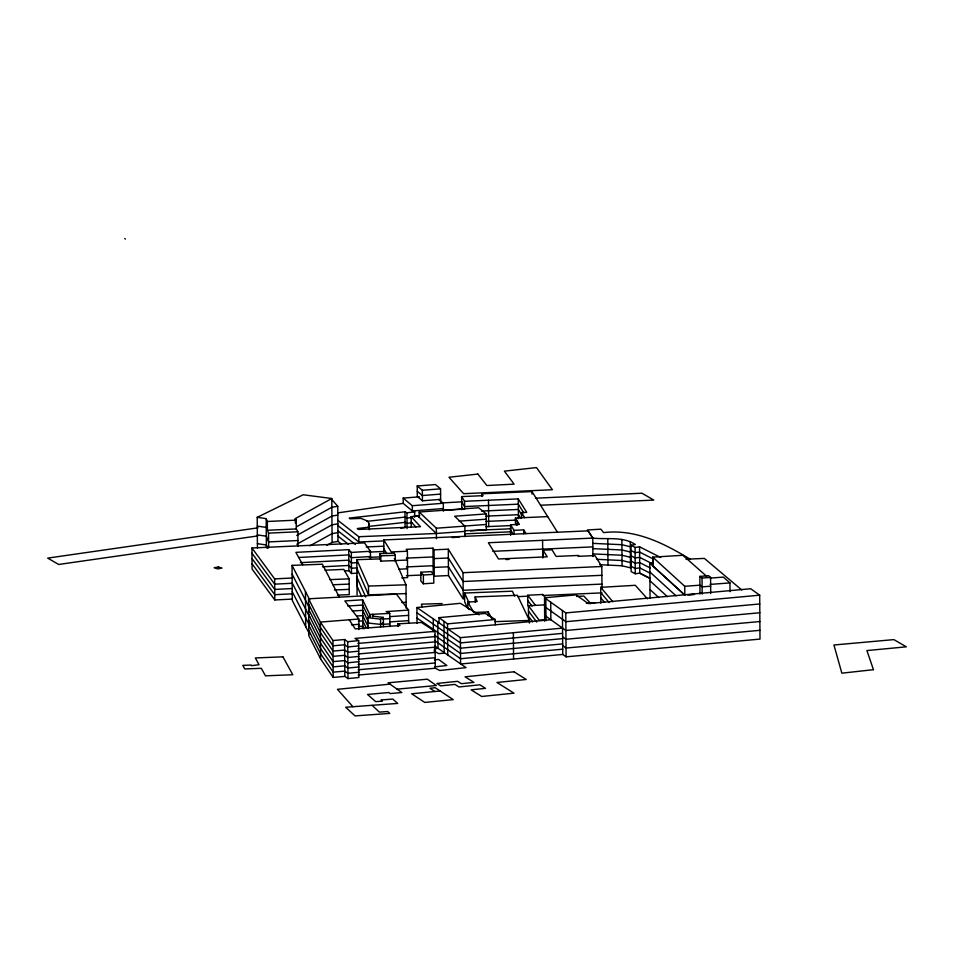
<?xml version="1.0" encoding="UTF-8"?>
<svg xmlns="http://www.w3.org/2000/svg" width="954" height="954" viewBox="0 0 954 954"><rect width="100%" height="100%" fill="white"/><g stroke="black" fill="none" stroke-linecap="round" stroke-linejoin="round"><path stroke-width="1.43" d="M124.759 238.536L125.368 239.072M368.077 628.292L368.005 617.751L380.551 619.122L383.341 617.393L383.413 626.623M383.377 622.664L380.586 624.393L368.041 623.022M295.346 522.983L295.323 518.594L331.801 498.513L332.111 542.421L326.9 545.294M296.682 526.656L331.861 507.289L337.752 506.252L338.002 541.383L341.496 544.114M296.742 535.444L331.92 516.078L337.811 515.041M296.801 544.221L331.98 524.855L337.871 523.818M309.895 545.831L332.052 533.644L337.943 532.606M257.425 548.085L257.21 517.342L303.181 494.768L331.801 498.513M368.005 617.751L370.712 616.487L362.627 599.816L344.811 600.925L358.847 619.027L358.919 629.568M434.213 649.054L437.993 648.267L466.041 667.633L439.746 670.483L435.262 668.241L358.191 675.05M332.111 542.421L338.002 541.383M650.33 578.506L639.752 573.151L635.269 573.771L631.143 571.589L630.964 545.235L635.304 544.519C622.914 536.148 606.839 539.702 592.78 538.104L488.365 542.731L498.525 558.996L547.226 556.826L543.064 550.172L551.972 549.778L556.122 556.432L578.351 555.443L578.887 556.301M337.811 512.882L403.232 503.378L412.355 510.986L414.692 511.881L414.728 517.14M258.093 527.824L47.7 558.114L58.659 564.47L257.687 535.921M630.964 545.235L635.09 547.429L639.574 546.809L660.728 557.506M369.425 529.744L369.055 523.4L367.469 521.015L360.994 518.404L349.939 518.821L349.236 518.094L404.973 511.809L406.953 512.799L414.692 511.881M412.152 517.45L407 518.07L405.021 517.08L366.873 521.373M412.188 522.72L407.036 523.329L405.056 522.351L368.375 526.477M434.821 666.906L446.842 665.498L438.613 659.441L434.487 659.834M369.401 527.109L357.297 528.516L358.394 529.47L420.464 526.691L411.162 516.674L417.912 516.138L436.395 533.489L464.896 531.39M400.692 528.111L405.092 527.61L404.973 511.809M308.559 598.79L320.365 622.08L332.958 640.528L344.585 639.526L347.721 641.708L358.644 640.623L358.907 677.507L347.983 678.592L344.835 676.41L333.22 677.412L320.627 658.964L308.81 635.674L308.559 598.79L396.447 594.115L408.562 610.095L408.658 623.272M358.68 645.894L347.757 646.979L344.621 644.797L332.994 645.798L320.413 627.35L308.595 604.061M358.716 651.165L347.793 652.238L344.656 650.056L333.029 651.069L320.449 632.621L308.631 609.332M358.764 656.435L347.828 657.509L344.692 655.326L333.065 656.34L320.484 637.892L308.667 614.603M358.799 661.694L347.864 662.78L344.728 660.597L333.101 661.611L320.52 643.163L308.702 619.861M358.835 666.965L347.9 668.05L344.764 665.868L333.149 666.87L320.556 648.434L308.738 625.132M358.871 672.236L347.948 673.321L344.799 671.139L333.184 672.141L320.592 653.693L308.774 630.403M372.096 705.352L379.37 712.113L387.718 711.517L389.757 713.413L355.031 715.905L345.706 707.248L397.711 703.42L392.798 699.079L381.063 699.962L382.399 701.142L375.685 701.643L367.54 694.464L388.815 692.509L390.329 693.582L401.825 692.521L389.995 684.137L337.442 689.313L352.908 706.735M434.869 691.507L429.932 688.239L435.239 687.727L453.233 699.628L424.745 702.418L411.663 693.773L440.164 690.982M417.041 623.32L416.922 607.519L460.365 603.31L479.075 614.817M416.922 607.519L460.4 637.666L562.55 628.102M562.598 633.361L460.436 642.924L416.97 612.79M562.633 638.631L460.472 648.195L417.005 618.061M562.669 643.902L460.508 653.466L434.523 635.197M562.705 649.173L460.543 658.737L434.559 640.468M544.686 621.185L544.531 597.776L576.097 594.891L588.308 603.596L750.667 588.749L759.694 595.189L760.004 639.097L566.092 656.829L562.741 654.444L460.591 664.008L460.4 637.666M544.531 597.776L565.782 612.921L759.694 595.189M759.754 603.965L565.841 621.698L544.591 606.553M759.813 612.754L565.901 630.487L544.651 615.342M759.885 621.531L565.961 639.263L562.621 636.878M759.944 630.32L566.032 648.052L562.681 645.655M397.055 689.146L436.348 685.532L427.38 679.188L388.087 682.79L389.995 684.137M439.055 622.902L439.019 617.632L485.347 613.422L495.257 619.528L495.293 624.798L447.557 629.127M439.019 617.632L447.521 623.856L495.257 619.528M495.293 624.798L550.852 619.754L550.732 602.189M435.262 668.241L435.012 631.357L354.971 638.429L358.644 640.623M357.977 643.437L435.048 636.616M358.012 648.708L435.084 641.887M358.048 653.979L435.119 647.158M358.084 659.25L435.155 652.429M358.12 664.509L435.191 657.7M358.155 669.78L435.227 662.97M440.629 499.359L422.431 500.802L417.292 496.521L417.22 485.991L435.418 484.549L440.557 488.83L440.641 501.995M417.22 485.991L422.36 490.273L440.557 488.83M440.593 494.1L422.395 495.543L417.256 491.262M403.232 503.378L403.196 498.107L419.426 496.819M403.196 498.107L412.319 505.715L443.312 503.259L443.371 511.165M443.348 508.53L412.355 510.986L412.319 505.715M413.869 516.138L419.772 515.661M358.847 619.027L320.365 622.08L320.627 658.964M351.489 624.882L358.883 624.298M699.986 593.948L699.866 576.383L708.667 575.727L710.587 577.432L710.706 593.543M710.229 578.088L723.394 577.098L729.965 582.918L730.025 591.695M684.757 586.305L684.817 595.081L652.786 565.913L652.727 557.136L684.757 586.305L699.926 585.172L702.096 586.829L710.647 586.221M710.146 584.397L729.965 582.918M688.955 594.771L694.476 594.366L687.488 594.831M470.584 530.877L486.361 529.732L486.242 513.92L478.646 507.766L419.188 512.024L436.36 528.218L464.848 526.119L464.932 536.661M452.101 537.603L459.232 537.078M486.242 513.92L454.7 516.221L464.848 526.119M459.041 521.17L486.278 519.191M463.382 526.131L486.325 524.462M699.866 576.383L702.037 578.041L710.587 577.432M443.741 510.414L462.428 509.15M408.562 610.095L386.108 611.597L389.757 613.374L389.84 626.551M390.365 616.582L408.598 615.366M390.401 621.853L408.634 620.637M420.786 572.257L431.148 571.589L433.736 574.344L433.796 583.121L423.421 583.776L420.845 581.034L420.786 572.257L423.361 575L423.421 583.776M423.361 575L433.736 574.344M347.816 606.005L362.675 605.086L368.578 617.071M576.598 596.477L583.812 596.023L590.896 603.655M352.312 611.001L362.711 610.357L368.614 622.342M356.796 615.998L362.747 615.628L368.649 627.613M586.328 603.286L594.998 602.749M358.322 621.173L362.782 620.899L366.062 627.553M358.358 626.444L362.818 626.158L364.13 628.829M302.645 564.661L295.883 552.354L348.735 549.647L351.334 552.438L370.426 551.269L370.474 559.175M370.462 556.54L351.37 557.696L348.77 554.918L298.852 557.47M357.285 562.61L351.406 562.967L348.806 560.177L300.355 562.669M357.321 567.88L351.442 568.238L348.842 565.448L322.416 566.807M348.735 549.647L348.878 570.719L351.489 573.509L357.356 573.151M652.727 557.136L682.873 555.288L706.616 576.288M650.056 598.325L649.817 563.194L652.763 563.015M600.841 603.143L600.734 587.342L635.304 585.303L647.432 598.814M397.985 626.492L397.961 623.856L421.477 622.497L435.012 631.357M389.757 613.374L369.842 614.471L369.866 617.107M382.721 619.039L389.792 618.645M382.757 624.31L389.828 623.916M544.758 619.814L539.153 620.136L528.433 605.742L545.354 604.848M440.867 502.996L462.607 501.792M469.153 609.642L467.83 607.316L467.794 602.046L477.191 601.545L475.152 596.93L517.426 595.32L529.422 620.446L529.434 623.081M344.477 570.945L348.878 570.719M370.426 551.269L364.5 542.886L251.939 547.978L274.645 578.887L291.9 578.029M291.936 583.288L274.68 584.158L251.975 553.248M291.972 588.558L274.716 589.417L252.011 558.519M292.007 593.829L274.752 594.688L252.059 563.79M251.939 547.978L252.094 569.049L274.8 599.959L292.043 599.1M527.824 605.766L527.753 595.236L542.898 594.473L546.487 598.957M535.444 498.215L641.982 493.23L653.788 500.087L540.858 505.226M267.335 521.492L296.205 520.145L296.265 528.933L267.394 530.269L267.335 521.492L266.178 518.606L257.21 517.342M257.27 526.131L266.238 527.383L268.539 533.131L297.887 531.772L297.994 546.403M297.958 540.548L268.611 541.908L266.297 536.172L257.341 534.908M481.925 496.438L481.901 493.802L531.998 491.572L557.482 532.249M461.736 509.782L461.641 496.605L483.058 495.651L481.901 493.802M461.641 496.605L464.574 501.291L518.284 498.894L526.739 512.37L521.48 512.608L521.516 517.879M481.543 511.082L518.368 509.436L522.196 515.565M485.813 516.162L518.404 514.707L520.705 518.38M516.663 525.249L515.446 523.317L515.41 518.046L547.679 516.603M485.848 521.433L515.458 520.109M510.628 535.325L510.557 524.795L519.393 524.402L515.41 518.046M485.884 526.691L511.034 525.571M510.557 524.795L514.015 530.329L523.71 529.899L526.071 533.656M464.825 533.846L511.475 531.76M383.866 553.153L383.758 539.94L588.248 530.853L592.78 538.104L592.899 556.552M434.034 549.826L448.285 549.194L463.012 572.698L463.215 599.064L448.487 575.56L434.249 576.204L434.034 549.826L432.985 548.145L406.213 549.337L407.394 551.221L407.596 577.599L401.729 577.862M407.394 551.221L391.247 551.937L383.758 539.94M492.824 551.317L592.839 546.892M406.273 558.114L433.068 556.957L434.118 558.639M434.106 558.603L448.368 558.007L463.095 581.499L601.879 575.31M394.24 560.594L407.477 560.034M506.097 559.545L509.031 559.414M578.148 556.337L594.974 555.586L601.807 566.497L601.974 588.487M406.344 566.926L433.128 565.734L434.189 567.415L448.428 566.783L463.155 590.287L601.95 584.087M398.724 569.204L407.537 568.811M686.057 559.247L704.374 558.4L741.675 589.906M463.012 572.698L601.807 566.497M406.404 575.703L421.286 575.047M517.843 596.632L528.182 596.167M542.945 595.511L602.01 592.875M464.908 530.77L511.022 528.778M325.04 570.206L343.834 569.383L349.14 578.828L349.247 594.64L337.43 595.129M337.847 520.312L358.811 536.72L436.395 533.489M337.883 525.582L358.847 541.979L383.735 540.942M366.205 546.952L383.77 546.213M369.162 552.092L383.806 551.484M369.21 557.363L379.453 556.933M329.929 579.627L349.14 578.828M332.922 584.766L349.176 584.098M334.437 589.977L349.212 589.369M467.484 607.996L464.67 601.795L464.598 593.018L512.405 591.194L514.659 596.155M492.157 619.253L488.209 611.931L473.744 612.48L467.794 602.046M309.37 633.754L292.294 600.483L292.043 565.364L322.404 564.219L339.457 597.419M494.911 621.65L529.422 620.446M379.823 553.63L394.312 553.141L395.278 555.347L395.326 560.618L380.837 561.107L379.859 558.901L379.823 553.63L380.801 555.836L380.837 561.107M380.801 555.836L395.278 555.347M357.082 594.795L356.832 559.664L379.919 558.901M356.832 559.664L368.506 586.066L406.01 584.802L406.177 608.223M356.891 568.453L368.566 594.843L406.07 593.591M401.813 602.511L406.142 602.368M442.107 603.572L421.37 604.168L422.228 606.851M592.816 543.375L621.913 544.698L630.344 546.761M592.851 548.645L621.948 549.969L630.379 552.032M592.887 553.916L621.984 555.24L630.415 557.303M597.013 559.318L622.02 560.511L630.463 562.574M599.78 564.685L622.068 565.782L630.499 567.845L630.308 541.49M383.341 617.393L373.431 616.272L372.799 614.328L372.823 616.964M257.401 543.685L266.357 544.949L267.74 548.395M650.27 578.553L639.752 573.151L639.574 546.809M652.834 558.77L639.609 552.08L635.125 552.688L630.999 550.506M651.546 563.361L639.645 557.339L635.161 557.959L631.035 555.777M650.258 567.964L639.681 562.61L635.197 563.23L631.071 561.047M650.294 573.235L639.717 567.88L635.233 568.501L631.107 566.318M690.457 559.366C664.056 543.363 635.471 528.754 603.56 532.63L600.901 529.184L587.378 529.959L592.756 538.08M434.022 650.938L438.649 653.633L444.206 653.12L443.98 621.507M434.595 645.739L437.993 648.267L437.803 621.925M337.931 530.841L355.389 544.519M337.966 536.112L348.437 544.317M397.961 623.856L399.964 625.514L355.234 628.877L349.188 619.802M438.745 499.455L443.312 503.259M649.817 563.194L684.722 595.034M649.877 571.983L676.052 595.856M649.936 580.759L667.395 596.679M649.996 589.548L658.725 597.502M411.21 521.945L415.861 526.954M331.909 499.669L337.752 506.252M600.734 587.342L612.862 601.783M600.77 592.613L609.165 602.606M600.805 597.872L604.538 602.32M527.753 595.236L535.504 605.361M527.789 600.495L532.093 606.136M528.468 611.013L536.708 622.08M532.63 621.817L528.504 616.284L528.433 605.742M521.48 512.608L524.64 517.628M523.698 512.739L518.32 504.165L464.61 506.562L461.676 501.876M510.593 530.066L513.359 534.49M461.712 507.146L463.179 509.484M433.128 565.734L434.177 567.415M383.818 548.729L386.835 553.558M295.323 518.594L296.205 520.145M296.002 528.48L297.887 531.772M292.043 565.364L309.74 599.804M309.8 608.58L292.115 574.141M309.859 617.357L292.174 582.918M309.311 624.977L292.234 591.707M464.598 593.018L469.106 602.928M394.348 558.412L406.01 584.802M356.951 577.23L365.704 597.025M357.011 586.018L361.685 596.572M702.037 578.041L702.156 594.139M653.156 557.518L653.216 566.306M635.09 547.429L635.269 573.771M621.877 539.427L622.068 565.782M607.793 538.616L607.972 564.959M565.782 612.921L566.092 656.829M562.431 610.536L562.741 654.444M545.831 598.707L545.986 620.66M543.064 550.172L543.112 557.494M542.599 540.322L542.743 557.911M531.998 491.572L532.01 494.208M523.71 529.899L523.734 533.846M518.284 498.894L518.427 518.654M517.235 520.956L517.259 524.903M514.015 530.329L514.051 534.276M513.371 632.693L513.562 659.047M488.508 500.23L488.698 526.572M488.209 611.931L488.245 615.879M475.152 596.93L475.187 602.201M464.574 501.291L464.634 509.197M448.285 549.194L448.487 575.56M447.521 623.856L447.748 655.47M436.36 528.218L436.431 538.748M432.985 548.145L433.188 574.511M433.283 618.55L433.378 631.727M422.36 490.273L422.431 500.802M419.188 512.024L419.223 517.295M411.162 516.674L411.246 527.216M406.953 512.799L407.072 528.599M380.551 619.122L380.598 627.028M369.055 523.4L369.091 528.671M368.506 586.066L368.566 594.843M362.627 599.816L362.83 628.793M358.811 536.72L358.847 541.979M356.653 576.156L356.713 584.933M351.334 552.438L351.489 573.509M347.721 641.708L347.983 678.592M344.585 639.526L344.835 676.41M332.958 640.528L333.22 677.412M305.459 591.635L305.697 626.766M274.645 578.887L274.8 599.959M268.539 533.131L268.646 547.763M266.178 518.606L266.381 547.882M218.347 566.938L214.113 567.785L217.798 568.906L222.02 568.059L218.347 566.938M477.882 474.066L448.976 477.25L463.62 493.695L552.402 489.736L536.506 467.591L504.404 471.133L514.123 484.155L486.85 485.526L477.882 474.066M873.459 669.684L841.857 673.178L833.927 644.999L893.886 639.609L906.3 646.824L866.9 650.568L873.459 669.684M514.027 671.795L465.075 676.815L473.947 682.396L461.39 683.684L457.646 681.323L436.884 683.458L440.736 685.866L454.891 684.412L458.957 686.963L479.874 684.817L485.491 688.347L471.121 689.825L481.71 696.48L513.979 693.164L496.962 682.48L526.238 679.475L514.027 671.795M282.921 656.841L255.314 657.95L259.047 664.735L251.534 665.665L251.176 665.045L242.793 665.379L244.761 668.945L261.324 668.313L265.474 675.837L292.795 674.74L282.921 656.841"/></g></svg>
